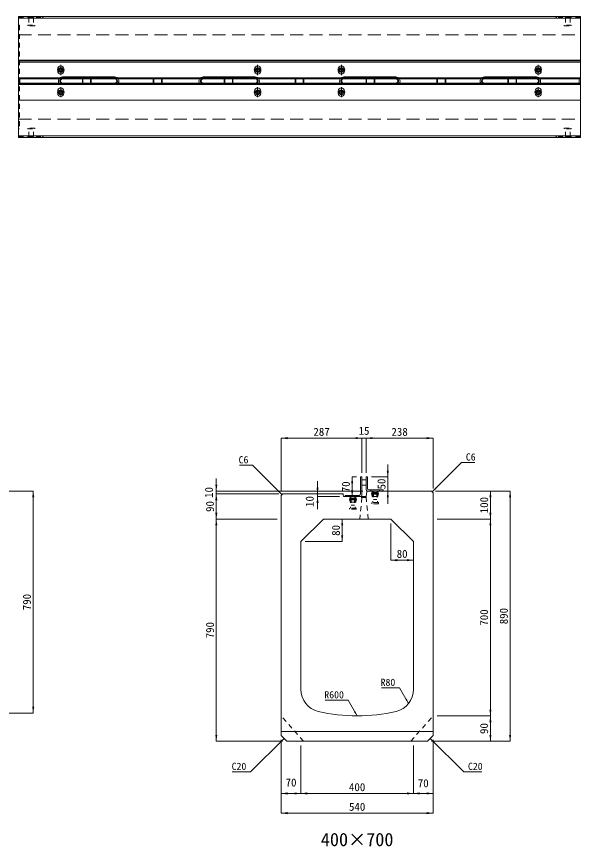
# Model space of a CAD drawing. Units: millimetres at full size. Extents: x -1934 to 78146, y -143454 to -112471.
# Drawn here: x 3383 to 5388, y -122854 to -119901 of the extents above; entities that cross this region are included whole.
import ezdxf
from ezdxf.enums import TextEntityAlignment as Align

# ---------------------------------------------------------------- set-up
doc = ezdxf.new("R2010")
doc.units = ezdxf.units.MM
doc.header["$LTSCALE"] = 23
for name, pattern in [('CHAIN', [18.5, 12, -1.5, 3.5, -1.5]), ('USER1', [3, 2, -1]), ('USER2', [1.35, 0.75, -0.6])]:
    doc.linetypes.add(name, pattern=pattern)
for name, color, linetype, lineweight in [('0_2', 7, 'Continuous', 13), ('アングル', 191, 'Continuous', 13), ('インサート', 92, 'USER2', 9), ('作業エリア', 11, 'Continuous', 13), ('寸法線', 7, 'Continuous', 13), ('引出線', 4, 'Continuous', 13), ('排水孔', 30, 'USER2', 15), ('本体', 2, 'Continuous', 13), ('目地', 132, 'USER2', 5)]:
    doc.layers.add(name, color=color, linetype=linetype, lineweight=lineweight)
doc.styles.add('ＭＳ ゴシック', font='')
doc.styles.get('ＭＳ ゴシック').set_extended_font_data('MS Gothic')

# ---------------------------------------------------------------- blocks, each defined once
blk = doc.blocks.new('filled_arrow')
at = {"color": 0, "linetype": 'Continuous', "lineweight": -2}
blk.add_solid([(7.5, 1.25), (0, 0), (7.5, -1.25)], dxfattribs=at)

msp = doc.modelspace()

# ---------------------------------------------------------------- linework, layer by layer
at = {"layer": 'アングル'}
for p, q in [((3389.72, -120063.43), (5387.72, -120063.43)), ((3389.72, -120063.43), (3389.72, -120198.43)), ((5387.72, -120063.43), (5387.72, -120198.43)), ((3389.72, -120118.93), (5387.72, -120118.93)), ((3389.72, -120123.43), (5387.72, -120123.43)), ((3389.72, -120138.43), (5387.72, -120138.43)), ((3389.72, -120142.93), (5387.72, -120142.93)), ((3389.72, -120198.43), (5387.72, -120198.43)), ((4606.2, -121539.46), (4606.2, -121599.96)), ((4610.7, -121539.46), (4606.2, -121539.46)), ((4610.7, -121539.46), (4610.7, -121604.46)), ((4625.7, -121539.46), (4625.7, -121584.46)), ((4625.7, -121539.46), (4630.2, -121539.46)), ((4630.2, -121539.46), (4630.2, -121579.96)), ((4610.7, -121549.46), (4625.7, -121549.46)), ((4610.7, -121568.46), (4625.7, -121568.46)), ((4550.7, -121604.96), (4550.7, -121609.46)), ((4601.2, -121604.96), (4550.7, -121604.96)), ((4630.7, -121589.46), (4685.7, -121589.46)), ((4635.2, -121584.96), (4685.7, -121584.96)), ((4685.7, -121584.96), (4685.7, -121589.46)), ((4605.7, -121609.46), (4550.7, -121609.46))]:
    msp.add_line(p, q, dxfattribs=at)
at = {"layer": 'アングル', "lineweight": 9}
for p, q in [((3528.72, -120095.43), (3528.72, -120087.43)), ((3550.72, -120095.43), (3550.72, -120087.43)), ((4228.72, -120095.43), (4228.72, -120087.43)), ((4250.72, -120095.43), (4250.72, -120087.43)), ((4526.72, -120095.43), (4526.72, -120087.43)), ((4548.72, -120095.43), (4548.72, -120087.43)), ((5226.72, -120095.43), (5226.72, -120087.43)), ((5248.72, -120095.43), (5248.72, -120087.43)), ((3389.72, -120123.43), (3389.72, -120138.43)), ((3394.22, -120123.43), (3394.22, -120138.43)), ((3616.52, -120123.43), (3616.52, -120138.43)), ((3647.72, -120123.43), (3616.52, -120123.43)), ((3618.62, -120123.43), (3618.62, -120138.43)), ((3645.62, -120138.43), (3645.62, -120123.43)), ((3647.72, -120123.43), (3647.72, -120138.43)), ((3868.72, -120123.43), (3868.72, -120138.43)), ((3899.92, -120123.43), (3868.72, -120123.43)), ((3870.82, -120123.43), (3870.82, -120138.43)), ((3897.82, -120138.43), (3897.82, -120123.43)), ((3899.92, -120123.43), (3899.92, -120138.43)), ((4120.92, -120123.43), (4120.92, -120138.43)), ((4152.12, -120123.43), (4120.92, -120123.43)), ((4123.02, -120123.43), (4123.02, -120138.43)), ((4150.02, -120138.43), (4150.02, -120123.43)), ((4152.12, -120123.43), (4152.12, -120138.43)), ((4373.12, -120123.43), (4373.12, -120138.43)), ((4404.32, -120123.43), (4373.12, -120123.43)), ((4375.22, -120123.43), (4375.22, -120138.43)), ((4402.22, -120138.43), (4402.22, -120123.43)), ((4404.32, -120123.43), (4404.32, -120138.43)), ((4625.32, -120123.43), (4625.32, -120138.43)), ((4656.52, -120123.43), (4625.32, -120123.43)), ((4627.42, -120123.43), (4627.42, -120138.43)), ((4654.42, -120138.43), (4654.42, -120123.43)), ((4656.52, -120123.43), (4656.52, -120138.43)), ((4877.52, -120123.43), (4877.52, -120138.43)), ((4908.72, -120123.43), (4877.52, -120123.43)), ((4879.62, -120123.43), (4879.62, -120138.43)), ((4906.62, -120138.43), (4906.62, -120123.43)), ((4908.72, -120123.43), (4908.72, -120138.43)), ((5129.72, -120123.43), (5129.72, -120138.43)), ((5160.92, -120123.43), (5129.72, -120123.43)), ((5131.82, -120123.43), (5131.82, -120138.43)), ((5158.82, -120138.43), (5158.82, -120123.43)), ((5160.92, -120123.43), (5160.92, -120138.43)), ((5383.22, -120123.43), (5383.22, -120138.43)), ((5387.72, -120123.43), (5387.72, -120138.43)), ((3616.52, -120138.43), (3647.72, -120138.43)), ((3868.72, -120138.43), (3899.92, -120138.43)), ((4120.92, -120138.43), (4152.12, -120138.43)), ((4373.12, -120138.43), (4404.32, -120138.43)), ((4625.32, -120138.43), (4656.52, -120138.43)), ((4877.52, -120138.43), (4908.72, -120138.43)), ((5129.72, -120138.43), (5160.92, -120138.43)), ((3528.72, -120166.43), (3528.72, -120174.43)), ((3550.72, -120166.43), (3550.72, -120174.43)), ((4228.72, -120166.43), (4228.72, -120174.43)), ((4250.72, -120166.43), (4250.72, -120174.43)), ((4526.72, -120166.43), (4526.72, -120174.43)), ((4548.72, -120166.43), (4548.72, -120174.43)), ((5226.72, -120166.43), (5226.72, -120174.43)), ((5248.72, -120166.43), (5248.72, -120174.43))]:
    msp.add_line(p, q, dxfattribs=at)
at = {"layer": 'アングル', "linetype": 'USER2', "lineweight": 9}
for p, q in [((4563.7, -121604.96), (4563.7, -121609.46)), ((4593.7, -121604.96), (4593.7, -121609.46)), ((4642.7, -121584.96), (4642.7, -121589.46)), ((4672.7, -121584.96), (4672.7, -121589.46))]:
    msp.add_line(p, q, dxfattribs=at)
at = {"layer": 'アングル', "lineweight": 9}
for centre, start, end in [((3539.72, -120087.43), 0, 180), ((3539.72, -120095.43), 180, 0), ((4239.72, -120087.43), 0, 180), ((4239.72, -120095.43), 180, 0), ((4537.72, -120087.43), 0, 180), ((4537.72, -120095.43), 180, 0), ((5237.72, -120087.43), 0, 180), ((5237.72, -120095.43), 180, 0), ((3539.72, -120166.43), 0, 180), ((4239.72, -120166.43), 0, 180), ((4537.72, -120166.43), 0, 180), ((5237.72, -120166.43), 0, 180), ((3539.72, -120174.43), 180, 0), ((4239.72, -120174.43), 180, 0), ((4537.72, -120174.43), 180, 0), ((5237.72, -120174.43), 180, 0)]:
    msp.add_arc(centre, 11, start, end, dxfattribs=at)
at = {"layer": 'アングル'}
for centre, start, end in [((4601.2, -121599.96), 270, 0), ((4605.7, -121604.46), 270, 0), ((4630.7, -121584.46), 180, 270), ((4635.2, -121579.96), 180, 270)]:
    msp.add_arc(centre, 5, start, end, dxfattribs=at)
at = {"layer": 'インサート'}
for p, q in [((3426.22, -119904.63), (3426.22, -119931.63)), ((3426.22, -119904.63), (3443.22, -119904.63)), ((3443.22, -119904.63), (3443.22, -119931.63)), ((5334.22, -119904.63), (5334.22, -119931.63)), ((5351.22, -119904.63), (5334.22, -119904.63)), ((5351.22, -119904.63), (5351.22, -119931.63)), ((3422.22, -119934.63), (3422.22, -119931.63)), ((3422.22, -119931.63), (3447.22, -119931.63)), ((3447.22, -119934.63), (3422.22, -119934.63)), ((3447.22, -119931.63), (3447.22, -119934.63)), ((5355.22, -119931.63), (5330.22, -119931.63)), ((5330.22, -119931.63), (5330.22, -119934.63)), ((5330.22, -119934.63), (5355.22, -119934.63)), ((5355.22, -119934.63), (5355.22, -119931.63)), ((3422.22, -120298.23), (3422.22, -120301.23)), ((3447.22, -120298.23), (3422.22, -120298.23)), ((3422.22, -120301.23), (3447.22, -120301.23)), ((3426.22, -120328.23), (3426.22, -120301.23)), ((3443.22, -120328.23), (3443.22, -120301.23)), ((3447.22, -120301.23), (3447.22, -120298.23)), ((5330.22, -120301.23), (5330.22, -120298.23)), ((5330.22, -120298.23), (5355.22, -120298.23)), ((5355.22, -120301.23), (5330.22, -120301.23)), ((5334.22, -120328.23), (5334.22, -120301.23)), ((5351.22, -120328.23), (5351.22, -120301.23)), ((5355.22, -120298.23), (5355.22, -120301.23)), ((3426.22, -120328.23), (3443.22, -120328.23)), ((5351.22, -120328.23), (5334.22, -120328.23)), ((4645.2, -121598.71), (4670.2, -121598.71)), ((4645.2, -121598.71), (4645.2, -121600.21)), ((4645.2, -121600.21), (4670.2, -121600.21)), ((4646.45, -121598.71), (4647.7, -121589.46)), ((4646.45, -121600.21), (4647.7, -121609.46)), ((4647.7, -121589.46), (4667.7, -121589.46)), ((4649.45, -121594.46), (4665.95, -121594.46)), ((4649.45, -121594.46), (4649.45, -121630.46)), ((4650.58, -121589.46), (4650.58, -121594.46)), ((4651.7, -121594.46), (4651.7, -121619.46)), ((4663.7, -121594.46), (4663.7, -121619.46)), ((4664.83, -121589.46), (4664.83, -121594.46)), ((4665.95, -121594.46), (4665.95, -121630.46)), ((4668.95, -121598.71), (4667.7, -121589.46)), ((4668.95, -121600.21), (4667.7, -121609.46)), ((4670.2, -121598.71), (4670.2, -121600.21)), ((4566.2, -121618.71), (4591.2, -121618.71)), ((4566.2, -121618.71), (4566.2, -121620.21)), ((4566.2, -121620.21), (4591.2, -121620.21)), ((4567.45, -121618.71), (4568.7, -121609.46)), ((4567.45, -121620.21), (4568.7, -121629.46)), ((4568.7, -121609.46), (4588.7, -121609.46)), ((4568.7, -121629.46), (4588.7, -121629.46)), ((4570.45, -121614.46), (4586.95, -121614.46)), ((4570.45, -121614.46), (4570.45, -121650.46)), ((4571.58, -121609.46), (4571.58, -121614.46)), ((4572.7, -121614.46), (4572.7, -121639.46)), ((4584.7, -121614.46), (4584.7, -121639.46)), ((4585.83, -121609.46), (4585.83, -121614.46)), ((4586.95, -121614.46), (4586.95, -121650.46)), ((4589.95, -121618.71), (4588.7, -121609.46)), ((4589.95, -121620.21), (4588.7, -121629.46)), ((4591.2, -121618.71), (4591.2, -121620.21)), ((4645.7, -121634.46), (4645.7, -121630.46)), ((4669.7, -121630.46), (4645.7, -121630.46)), ((4669.7, -121634.46), (4645.7, -121634.46)), ((4647.7, -121609.46), (4667.7, -121609.46)), ((4651.7, -121619.46), (4663.7, -121619.46)), ((4669.7, -121630.46), (4669.7, -121634.46)), ((4566.7, -121654.46), (4566.7, -121650.46)), ((4590.7, -121650.46), (4566.7, -121650.46)), ((4590.7, -121654.46), (4566.7, -121654.46)), ((4572.7, -121639.46), (4584.7, -121639.46)), ((4590.7, -121650.46), (4590.7, -121654.46))]:
    msp.add_line(p, q, dxfattribs=at)
at = {"layer": 'インサート', "linetype": 'CHAIN'}
for p, q in [((3552.72, -120091.43), (3526.72, -120091.43)), ((3539.72, -120073.43), (3539.72, -120109.43)), ((4252.72, -120091.43), (4226.72, -120091.43)), ((4239.72, -120073.43), (4239.72, -120109.43)), ((4550.72, -120091.43), (4524.72, -120091.43)), ((4537.72, -120073.43), (4537.72, -120109.43)), ((5250.72, -120091.43), (5224.72, -120091.43)), ((5237.72, -120073.43), (5237.72, -120109.43)), ((3539.72, -120188.43), (3539.72, -120152.43)), ((4239.72, -120188.43), (4239.72, -120152.43)), ((4537.72, -120188.43), (4537.72, -120152.43)), ((5237.72, -120188.43), (5237.72, -120152.43)), ((3552.72, -120170.43), (3526.72, -120170.43)), ((4252.72, -120170.43), (4226.72, -120170.43)), ((4550.72, -120170.43), (4524.72, -120170.43)), ((5250.72, -120170.43), (5224.72, -120170.43))]:
    msp.add_line(p, q, dxfattribs=at)
at = {"layer": 'インサート', "linetype": 'Continuous', "lineweight": 5}
for centre, radius in [((3539.72, -120091.43), 8.5), ((3539.72, -120091.43), 6), ((4239.72, -120091.43), 8.5), ((4239.72, -120091.43), 6), ((4537.72, -120091.43), 8.5), ((4537.72, -120091.43), 6), ((5237.72, -120091.43), 8.5), ((5237.72, -120091.43), 6), ((3539.72, -120170.43), 8.5), ((3539.72, -120170.43), 6), ((4239.72, -120170.43), 8.5), ((4239.72, -120170.43), 6), ((4537.72, -120170.43), 8.5), ((4537.72, -120170.43), 6), ((5237.72, -120170.43), 8.5), ((5237.72, -120170.43), 6)]:
    msp.add_circle(centre, radius, dxfattribs=at)
at = {"layer": '作業エリア'}
for p, q in [((3546.22, -120115.93), (3731.22, -120115.93)), ((4046.22, -120115.93), (4231.22, -120115.93)), ((4546.22, -120115.93), (4731.22, -120115.93)), ((5046.22, -120115.93), (5231.22, -120115.93)), ((4541.24, -121599.46), (4543.7, -121599.46)), ((4543.7, -121599.46), (4544.18, -121601.87)), ((4628.32, -121592.02), (4628.7, -121589.46)), ((4628.7, -121589.46), (4631.28, -121589.46))]:
    msp.add_line(p, q, dxfattribs=at)
at = {"layer": '作業エリア', "lineweight": 9}
for p, q in [((3546.22, -120120.93), (3731.22, -120120.93)), ((4046.22, -120120.93), (4231.22, -120120.93)), ((4546.22, -120120.93), (4731.22, -120120.93)), ((5046.22, -120120.93), (5231.22, -120120.93))]:
    msp.add_line(p, q, dxfattribs=at)
at = {"layer": '作業エリア'}
for centre, start, end in [((3546.22, -120130.93), 90, 210), ((3731.22, -120130.93), 330, 90), ((4046.22, -120130.93), 90, 210), ((4231.22, -120130.93), 330, 90), ((4546.22, -120130.93), 90, 210), ((4731.22, -120130.93), 330, 90), ((5046.22, -120130.93), 90, 210), ((5231.22, -120130.93), 330, 90)]:
    msp.add_arc(centre, 15, start, end, dxfattribs=at)
at = {"layer": '作業エリア', "lineweight": 9}
for centre, start, end in [((3546.22, -120130.93), 90, 228.59038), ((3731.22, -120130.93), 311.40962, 90), ((4046.22, -120130.93), 90, 228.59038), ((4231.22, -120130.93), 311.40962, 90), ((4546.22, -120130.93), 90, 228.59038), ((4731.22, -120130.93), 311.40962, 90), ((5046.22, -120130.93), 90, 228.59038), ((5231.22, -120130.93), 311.40962, 90)]:
    msp.add_arc(centre, 10, start, end, dxfattribs=at)
at = {"layer": '寸法線', "lineweight": 9}
for p, q in [((4323.7, -121401.26), (4610.7, -121401.26)), ((4323.7, -121590.46), (4323.7, -121401.26)), ((4565.7, -121401.26), (4670.7, -121401.26)), ((4610.7, -121524.46), (4610.7, -121401.26)), ((4610.7, -121524.46), (4610.7, -121401.26)), ((4625.7, -121401.26), (4863.7, -121401.26)), ((4625.7, -121524.46), (4625.7, -121401.26)), ((4625.7, -121524.46), (4625.7, -121401.26)), ((4863.7, -121580.46), (4863.7, -121401.26)), ((4702.76, -121494.46), (4702.76, -121634.46)), ((4092.88, -121644.46), (4092.88, -121544.46)), ((4575.95, -121539.46), (4575.95, -121609.46)), ((4591.2, -121539.46), (4575.95, -121539.46)), ((4645.2, -121539.46), (4702.76, -121539.46)), ((4452.85, -121554.46), (4452.85, -121654.46)), ((3176.68, -121589.46), (3441.74, -121589.46)), ((3441.74, -121589.46), (3441.74, -122379.46)), ((4613.7, -121589.46), (4092.88, -121589.46)), ((4092.88, -121689.46), (4092.88, -121599.46)), ((4314.7, -121599.46), (4092.88, -121599.46)), ((4314.7, -121599.46), (4092.88, -121599.46)), ((4528.7, -121599.46), (4452.85, -121599.46)), ((4646.28, -121589.46), (4702.76, -121589.46)), ((4872.7, -121589.46), (5067.75, -121589.46)), ((4872.7, -121589.46), (5137.75, -121589.46)), ((5067.75, -121589.46), (5067.75, -121689.46)), ((5137.75, -121589.46), (5137.75, -122479.46)), ((4530.7, -121609.46), (4452.85, -121609.46)), ((4591.2, -121609.46), (4575.95, -121609.46)), ((4092.88, -122479.46), (4092.88, -121689.46)), ((4308.7, -121689.46), (4092.88, -121689.46)), ((4308.7, -121689.46), (4092.88, -121689.46)), ((4488.7, -121689.46), (4540.52, -121689.46)), ((4540.52, -121689.46), (4540.52, -121769.46)), ((4878.7, -121689.46), (5067.75, -121689.46)), ((4878.7, -121689.46), (5067.75, -121689.46)), ((5067.75, -121689.46), (5067.75, -122389.46)), ((4713.7, -121704.46), (4713.7, -121835.46)), ((4408.7, -121769.46), (4540.52, -121769.46)), ((4793.7, -121784.46), (4793.7, -121835.46)), ((4713.7, -121835.46), (4793.7, -121835.46)), ((3162.68, -122379.46), (3441.74, -122379.46)), ((4878.7, -122389.46), (5067.75, -122389.46)), ((4878.7, -122389.46), (5067.75, -122389.46)), ((5067.75, -122389.46), (5067.75, -122479.46)), ((4328.7, -122479.46), (4092.88, -122479.46)), ((4323.7, -122474.46), (4323.7, -122665.42)), ((4323.7, -122474.46), (4323.7, -122735.42)), ((4858.7, -122479.46), (5067.75, -122479.46)), ((4858.7, -122479.46), (5137.75, -122479.46)), ((4863.7, -122474.46), (4863.7, -122665.42)), ((4863.7, -122474.46), (4863.7, -122735.42)), ((4393.7, -122494.46), (4393.7, -122665.42)), ((4393.7, -122494.46), (4393.7, -122665.42)), ((4793.7, -122494.46), (4793.7, -122665.42)), ((4793.7, -122494.46), (4793.7, -122665.42)), ((4323.7, -122665.42), (4393.7, -122665.42)), ((4393.7, -122665.42), (4793.7, -122665.42)), ((4793.7, -122665.42), (4863.7, -122665.42)), ((4323.7, -122735.42), (4863.7, -122735.42))]:
    msp.add_line(p, q, dxfattribs=at)
at = {"layer": '引出線', "lineweight": 9}
for points in [[(4860.7, -121592.46), (4965.34, -121487.82), (5012.14, -121487.82)], [(4326.7, -121602.46), (4222.06, -121497.82), (4175.27, -121497.82)], [(4776.46, -122345.04), (4744.43, -122289.57), (4679.82, -122289.57)], [(4593.7, -122389.46), (4561.68, -122333.99), (4479.52, -122333.99)], [(4333.7, -122469.46), (4214.68, -122588.48), (4149.8, -122588.48)], [(4853.7, -122469.46), (4972.72, -122588.48), (5037.61, -122588.48)]]:
    msp.add_lwpolyline(points, dxfattribs=at)
at = {"layer": '排水孔', "linetype": 'Continuous', "lineweight": 9}
for p, q in [((3546.22, -120123.43), (3731.22, -120123.43)), ((4046.22, -120123.43), (4231.22, -120123.43)), ((4546.22, -120123.43), (4731.22, -120123.43)), ((5046.22, -120123.43), (5231.22, -120123.43)), ((3546.22, -120138.43), (3731.22, -120138.43)), ((4046.22, -120138.43), (4231.22, -120138.43)), ((4546.22, -120138.43), (4731.22, -120138.43)), ((5046.22, -120138.43), (5231.22, -120138.43))]:
    msp.add_line(p, q, dxfattribs=at)
at = {"layer": '排水孔'}
for p, q in [((4610.7, -121612.46), (4603.2, -121689.46)), ((4608.2, -121609.46), (4610.7, -121612.46)), ((4610.7, -121612.46), (4625.7, -121612.46)), ((4625.7, -121612.46), (4625.7, -121609.46)), ((4633.2, -121689.46), (4625.7, -121612.46))]:
    msp.add_line(p, q, dxfattribs=at)
at = {"layer": '排水孔', "linetype": 'Continuous', "lineweight": 9}
for centre, start, end in [((3546.22, -120130.93), 90, 270), ((3731.22, -120130.93), 270, 90), ((4046.22, -120130.93), 90, 270), ((4231.22, -120130.93), 270, 90), ((4546.22, -120130.93), 90, 270), ((4731.22, -120130.93), 270, 90), ((5046.22, -120130.93), 90, 270), ((5231.22, -120130.93), 270, 90)]:
    msp.add_arc(centre, 7.5, start, end, dxfattribs=at)
at = {"layer": '本体'}
for p, q in [((3389.72, -119901.43), (3389.72, -120331.43)), ((3389.72, -119901.43), (5387.72, -119901.43)), ((5387.72, -119901.43), (5387.72, -120331.43)), ((3389.72, -120056.43), (5387.72, -120056.43)), ((3389.72, -120141.43), (5387.72, -120141.43)), ((3389.72, -120331.43), (5387.72, -120331.43)), ((4323.7, -121605.46), (4329.7, -121599.46)), ((4323.7, -121605.46), (4323.7, -122459.46)), ((4329.7, -121599.46), (4541.24, -121599.46)), ((4544.18, -121601.87), (4545.7, -121609.46)), ((4628.32, -121592.02), (4625.7, -121609.46)), ((4631.28, -121589.46), (4857.7, -121589.46)), ((4857.7, -121589.46), (4863.7, -121595.46)), ((4863.7, -121595.46), (4863.7, -122459.46)), ((4545.7, -121609.46), (4625.7, -121609.46)), ((4393.7, -121769.46), (4473.7, -121689.46)), ((4473.7, -121689.46), (4713.7, -121689.46)), ((4713.7, -121689.46), (4793.7, -121769.46)), ((4393.7, -121769.46), (4393.7, -122295.43)), ((4793.7, -121769.46), (4793.7, -122295.43)), ((4323.7, -122444.46), (4863.7, -122444.46)), ((4323.7, -122459.46), (4343.7, -122479.46)), ((4843.7, -122479.46), (4863.7, -122459.46)), ((4343.7, -122479.46), (4843.7, -122479.46))]:
    msp.add_line(p, q, dxfattribs=at)
at = {"layer": '本体', "linetype": 'USER2', "lineweight": 9}
for p, q in [((3389.72, -119904.63), (3474.72, -119904.63)), ((3474.72, -119904.63), (3478.72, -119901.43)), ((5302.72, -119904.63), (5298.72, -119901.43)), ((5387.72, -119904.63), (5302.72, -119904.63)), ((3389.72, -120328.23), (3474.72, -120328.23)), ((3474.72, -120328.23), (3478.72, -120331.43)), ((5302.72, -120328.23), (5298.72, -120331.43)), ((5387.72, -120328.23), (5302.72, -120328.23)), ((4402.45, -122479.46), (4323.7, -122389.46)), ((4784.95, -122479.46), (4863.7, -122389.46))]:
    msp.add_line(p, q, dxfattribs=at)
at = {"layer": '本体', "linetype": 'USER1'}
for p, q in [((3389.72, -119966.43), (5387.72, -119966.43)), ((3389.72, -120266.43), (5387.72, -120266.43))]:
    msp.add_line(p, q, dxfattribs=at)
at = {"layer": '本体', "lineweight": 5}
for p, q in [((3389.72, -120058.43), (5387.72, -120058.43)), ((3389.72, -120138.43), (5387.72, -120138.43))]:
    msp.add_line(p, q, dxfattribs=at)
at = {"layer": '本体'}
for centre, radius, start, end in [((4541.24, -121602.46), 3, 11.30993, 90), ((4631.28, -121592.46), 3, 90, 171.46923), ((4473.7, -122295.43), 80, 180, 256.65764), ((4713.7, -122295.43), 80, 283.34236, 0), ((4593.7, -121789.46), 600, 256.65764, 283.34236)]:
    msp.add_arc(centre, radius, start, end, dxfattribs=at)
at = {"layer": '目地', "linetype": 'Continuous'}
for p, q in [((3389.72, -119907.43), (5387.72, -119907.43)), ((3389.72, -120325.43), (5387.72, -120325.43))]:
    msp.add_line(p, q, dxfattribs=at)
at = {"layer": '目地'}
for p, q in [((3389.72, -119930.43), (3392.72, -119932.43)), ((3392.72, -119946.43), (3389.72, -119948.43)), ((3392.72, -119932.43), (3392.72, -120300.43)), ((3392.72, -120286.43), (3389.72, -120284.43)), ((3389.72, -120302.43), (3392.72, -120300.43))]:
    msp.add_line(p, q, dxfattribs=at)

# ---------------------------------------------------------------- block references
at = {"layer": '寸法線', "lineweight": 9, "xscale": 3, "yscale": 3}
for p in [(4323.7, -121401.26), (4625.7, -121401.26), (4625.7, -121401.26), (4713.7, -121835.46), (4323.7, -122665.42), (4393.7, -122665.42), (4793.7, -122665.42), (4323.7, -122735.42)]:
    msp.add_blockref('filled_arrow', p, dxfattribs=at)
for p, rotation in [((4610.7, -121401.26), 180), ((4610.7, -121401.26), 180), ((4863.7, -121401.26), 180), ((4702.76, -121539.46), 90), ((4575.95, -121539.46), 270), ((4092.88, -121589.46), 90), ((4452.85, -121599.46), 90), ((3441.74, -121589.46), 270), ((4092.88, -121599.46), 270), ((4092.88, -121599.46), 270), ((4575.95, -121609.46), 90), ((4702.76, -121589.46), 270), ((5067.75, -121589.46), 270), ((5137.75, -121589.46), 270), ((4452.85, -121609.46), 270), ((4092.88, -121689.46), 90), ((4092.88, -121689.46), 270), ((4540.52, -121689.46), 270), ((5067.75, -121689.46), 90), ((5067.75, -121689.46), 270), ((4540.52, -121769.46), 90), ((4793.7, -121835.46), 180), ((3441.74, -122379.46), 90), ((5067.75, -122389.46), 90), ((5067.75, -122389.46), 270), ((4092.88, -122479.46), 90), ((5067.75, -122479.46), 90), ((5137.75, -122479.46), 90), ((4393.7, -122665.42), 180), ((4793.7, -122665.42), 180), ((4863.7, -122665.42), 180), ((4863.7, -122735.42), 180)]:
    msp.add_blockref('filled_arrow', p, dxfattribs=dict(at, rotation=rotation))
at = {"layer": '引出線', "lineweight": 9, "xscale": 2.4, "yscale": 2.4}
for p, rotation in [((4860.7, -121592.46), 45), ((4326.7, -121602.46), 135), ((4776.46, -122345.04), 120), ((4593.7, -122389.46), 120), ((4333.7, -122469.46), 225), ((4853.7, -122469.46), 315)]:
    msp.add_blockref('filled_arrow', p, dxfattribs=dict(at, rotation=rotation))

# ---------------------------------------------------------------- texts
at = {"layer": '0_2', "style": 'ＭＳ ゴシック'}
msp.add_text('400×700', height=47.47, dxfattribs=at).set_placement((4593.7, -122829.28), align=Align.MIDDLE_CENTER)
at = {"layer": '寸法線', "style": 'ＭＳ ゴシック'}
for s, p in [('287', (4467.2, -121378.76)), ('15', (4618.2, -121375.01)), ('238', (4744.7, -121378.76)), ('80', (4753.7, -121812.96)), ('70', (4358.7, -122626.45)), ('400', (4593.7, -122642.92)), ('70', (4828.7, -122628.98)), ('540', (4593.7, -122712.92))]:
    msp.add_text(s, height=28.48, dxfattribs=at).set_placement(p, align=Align.MIDDLE_CENTER)
for s, p in [('50', (4680.26, -121564.46)), ('10', (4066.63, -121594.46)), ('70', (4553.45, -121574.46)), ('90', (4070.38, -121644.46)), ('10', (4424.85, -121626.66)), ('100', (5045.25, -121639.46)), ('80', (4518.02, -121729.46)), ('790', (3419.24, -121984.46)), ('700', (5045.25, -122039.46)), ('890', (5115.25, -122034.46)), ('790', (4070.38, -122084.46)), ('90', (5045.25, -122434.46))]:
    msp.add_text(s, height=28.48, rotation=90, dxfattribs=at).set_placement(p, align=Align.MIDDLE_CENTER)
at = {"layer": '引出線', "style": 'ＭＳ ゴシック'}
for s, p in [('C6', (4980.34, -121455.42)), ('C20', (4987.72, -122556.08))]:
    msp.add_text(s, height=25.63, dxfattribs=at).set_placement(p, align=Align.TOP_LEFT)
for s, p in [('C6', (4207.06, -121465.42)), ('R80', (4729.43, -122257.17)), ('R600', (4546.68, -122301.59)), ('C20', (4199.68, -122556.08))]:
    msp.add_text(s, height=25.63, dxfattribs=at).set_placement(p, align=Align.TOP_RIGHT)

doc.saveas('drawing.dxf')
